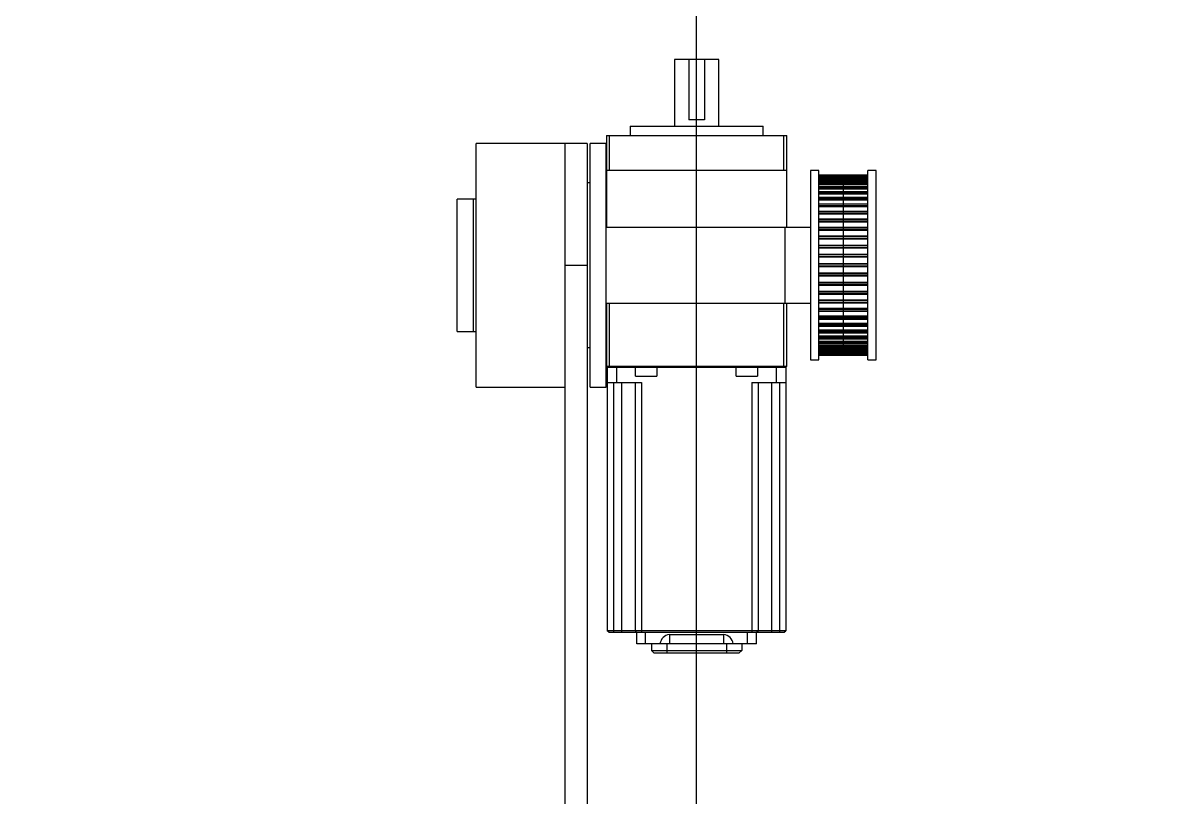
# Model space of a CAD drawing. Header units: millimetres. Extents: x 228 to 8791, y 273 to 5008.
# Drawn here: x 4285.1 to 4650.8, y 3345.9 to 3590.4 of the extents above; entities that cross this region are included whole.
import ezdxf

# ---------------------------------------------------------------- set-up
doc = ezdxf.new("R2010")
doc.units = ezdxf.units.MM
doc.linetypes.add('ACAD_ISO08W100', pattern=[36, 24, -3, 6, -3])

msp = doc.modelspace()

# ---------------------------------------------------------------- linework, layer by layer
msp.add_line((4497.797, 2915.323), (4497.797, 4165.323))
at = {"color": 7, "linetype": 'Continuous', "lineweight": 25}
for p, q in [((4490.797, 3578.848), (4490.797, 3557.848)), ((4504.797, 3578.848), (4490.797, 3578.848)), ((4495.297, 3578.848), (4495.297, 3559.848)), ((4500.297, 3578.848), (4500.297, 3559.848)), ((4504.797, 3557.848), (4504.797, 3578.848)), ((4500.297, 3559.848), (4495.297, 3559.848)), ((4469.297, 3554.848), (4469.297, 3525.848)), ((4469.297, 3554.848), (4526.297, 3554.848)), ((4470.297, 3543.848), (4470.297, 3554.848)), ((4476.797, 3557.848), (4476.797, 3554.848)), ((4476.797, 3557.848), (4518.797, 3557.848)), ((4518.797, 3554.848), (4518.797, 3557.848)), ((4525.297, 3554.848), (4525.297, 3543.848)), ((4526.297, 3525.848), (4526.297, 3554.848)), ((4463.197, 3552.348), (4428.197, 3552.348)), ((4428.197, 3475.348), (4428.197, 3552.348)), ((4456.197, 3552.348), (4456.197, 3045.598)), ((4463.197, 3552.348), (4463.197, 3045.598)), ((4469.247, 3552.348), (4464.197, 3552.348)), ((4464.197, 3475.348), (4464.197, 3552.348)), ((4469.247, 3475.348), (4469.247, 3552.348)), ((4469.297, 3543.848), (4526.297, 3543.848)), ((4536.397, 3543.784), (4533.797, 3543.784)), ((4533.797, 3543.784), (4533.797, 3483.911)), ((4536.397, 3483.911), (4536.397, 3543.784)), ((4554.497, 3543.784), (4551.897, 3543.784)), ((4551.897, 3483.911), (4551.897, 3543.784)), ((4554.497, 3483.911), (4554.497, 3543.784)), ((4464.197, 3539.848), (4463.197, 3539.848)), ((4551.897, 3542.284), (4536.397, 3542.284)), ((4551.897, 3542.283), (4536.397, 3542.283)), ((4551.897, 3542.18), (4536.397, 3542.18)), ((4551.897, 3542.159), (4536.397, 3542.159)), ((4551.897, 3542.158), (4536.397, 3542.158)), ((4551.897, 3542.095), (4536.397, 3542.095)), ((4551.897, 3541.983), (4536.397, 3541.983)), ((4551.897, 3541.726), (4536.397, 3541.726)), ((4551.897, 3541.724), (4536.397, 3541.724)), ((4551.897, 3541.598), (4536.397, 3541.598)), ((4551.897, 3541.478), (4536.397, 3541.478)), ((4551.897, 3541.146), (4536.397, 3541.146)), ((4551.897, 3540.989), (4536.397, 3540.989)), ((4551.897, 3540.985), (4536.397, 3540.985)), ((4551.897, 3540.797), (4536.397, 3540.797)), ((4551.897, 3540.669), (4536.397, 3540.669)), ((4551.897, 3540.347), (4536.397, 3540.347)), ((4551.897, 3539.956), (4536.397, 3539.956)), ((4551.897, 3539.948), (4536.397, 3539.948)), ((4544.147, 3542.284), (4544.147, 3485.411)), ((4551.897, 3539.701), (4536.397, 3539.701)), ((4551.897, 3539.567), (4536.397, 3539.567)), ((4551.897, 3539.259), (4536.397, 3539.259)), ((4551.897, 3538.638), (4536.397, 3538.638)), ((4551.897, 3538.625), (4536.397, 3538.625)), ((4551.897, 3538.321), (4536.397, 3538.321)), ((4551.897, 3538.183), (4536.397, 3538.183)), ((4551.897, 3537.892), (4536.397, 3537.892)), ((4551.897, 3537.049), (4536.397, 3537.049)), ((4551.897, 3537.03), (4536.397, 3537.03)), ((4551.897, 3536.674), (4536.397, 3536.674)), ((4551.897, 3536.533), (4536.397, 3536.533)), ((4551.897, 3536.261), (4536.397, 3536.261)), ((4427.197, 3534.73), (4422.197, 3534.73)), ((4422.197, 3492.965), (4422.197, 3534.73)), ((4428.197, 3534.73), (4427.197, 3534.73)), ((4427.197, 3534.73), (4427.197, 3492.965)), ((4551.897, 3535.207), (4536.397, 3535.207)), ((4551.897, 3535.182), (4536.397, 3535.182)), ((4551.897, 3534.776), (4536.397, 3534.776)), ((4551.897, 3534.634), (4536.397, 3534.634)), ((4551.897, 3534.385), (4536.397, 3534.385)), ((4551.897, 3533.132), (4536.397, 3533.132)), ((4551.897, 3533.1), (4536.397, 3533.1)), ((4551.897, 3532.649), (4536.397, 3532.649)), ((4551.897, 3532.507), (4536.397, 3532.507)), ((4551.897, 3532.284), (4536.397, 3532.284)), ((4551.897, 3530.847), (4536.397, 3530.847)), ((4551.897, 3530.807), (4536.397, 3530.807)), ((4551.897, 3530.316), (4536.397, 3530.316)), ((4551.897, 3530.176), (4536.397, 3530.176)), ((4551.897, 3529.981), (4536.397, 3529.981)), ((4469.247, 3525.848), (4533.797, 3525.848)), ((4525.797, 3501.848), (4525.797, 3525.848)), ((4551.897, 3528.377), (4536.397, 3528.377)), ((4551.897, 3528.328), (4536.397, 3528.328)), ((4551.897, 3527.802), (4536.397, 3527.802)), ((4551.897, 3527.666), (4536.397, 3527.666)), ((4551.897, 3527.501), (4536.397, 3527.501)), ((4551.897, 3525.749), (4536.397, 3525.749)), ((4551.897, 3525.69), (4536.397, 3525.69)), ((4551.897, 3525.136), (4536.397, 3525.136)), ((4551.897, 3525.004), (4536.397, 3525.004)), ((4551.897, 3524.872), (4536.397, 3524.872)), ((4551.897, 3522.991), (4536.397, 3522.991)), ((4551.897, 3522.923), (4536.397, 3522.923)), ((4551.897, 3522.346), (4536.397, 3522.346)), ((4551.897, 3522.22), (4536.397, 3522.22)), ((4551.897, 3522.122), (4536.397, 3522.122)), ((4551.897, 3520.135), (4536.397, 3520.135)), ((4551.897, 3520.057), (4536.397, 3520.057)), ((4551.897, 3519.463), (4536.397, 3519.463)), ((4551.897, 3519.345), (4536.397, 3519.345)), ((4551.897, 3519.281), (4536.397, 3519.281)), ((4551.897, 3517.21), (4536.397, 3517.21)), ((4551.897, 3517.122), (4536.397, 3517.122)), ((4551.897, 3516.518), (4536.397, 3516.518)), ((4551.897, 3516.409), (4536.397, 3516.409)), ((4551.897, 3516.381), (4536.397, 3516.381)), ((4551.897, 3514.25), (4536.397, 3514.25)), ((4456.197, 3513.848), (4463.197, 3513.848)), ((4551.897, 3514.151), (4536.397, 3514.151)), ((4551.897, 3513.544), (4536.397, 3513.544)), ((4536.397, 3513.445), (4551.897, 3513.445)), ((4551.897, 3511.315), (4536.397, 3511.315)), ((4551.897, 3511.286), (4536.397, 3511.286)), ((4551.897, 3511.177), (4536.397, 3511.177)), ((4551.897, 3510.574), (4536.397, 3510.574)), ((4536.397, 3510.485), (4551.897, 3510.485)), ((4551.897, 3508.415), (4536.397, 3508.415)), ((4551.897, 3508.351), (4536.397, 3508.351)), ((4551.897, 3508.233), (4536.397, 3508.233)), ((4551.897, 3507.639), (4536.397, 3507.639)), ((4536.397, 3507.561), (4551.897, 3507.561)), ((4551.897, 3505.574), (4536.397, 3505.574)), ((4551.897, 3505.475), (4536.397, 3505.475)), ((4551.897, 3505.35), (4536.397, 3505.35)), ((4551.897, 3504.772), (4536.397, 3504.772)), ((4536.397, 3504.704), (4551.897, 3504.704)), ((4469.247, 3501.848), (4533.797, 3501.848)), ((4469.297, 3501.848), (4469.297, 3481.848)), ((4470.297, 3481.848), (4470.297, 3501.848)), ((4525.297, 3501.848), (4525.297, 3481.848)), ((4526.297, 3481.848), (4526.297, 3501.848)), ((4551.897, 3502.824), (4536.397, 3502.824)), ((4551.897, 3502.691), (4536.397, 3502.691)), ((4551.897, 3502.56), (4536.397, 3502.56)), ((4551.897, 3502.005), (4536.397, 3502.005)), ((4536.397, 3501.947), (4551.897, 3501.947)), ((4551.897, 3500.194), (4536.397, 3500.194)), ((4551.897, 3500.03), (4536.397, 3500.03)), ((4551.897, 3499.893), (4536.397, 3499.893)), ((4551.897, 3499.368), (4536.397, 3499.368)), ((4536.397, 3499.318), (4551.897, 3499.318)), ((4551.897, 3497.714), (4536.397, 3497.714)), ((4551.897, 3497.52), (4536.397, 3497.52)), ((4551.897, 3497.38), (4536.397, 3497.38)), ((4551.897, 3496.889), (4536.397, 3496.889)), ((4536.397, 3496.848), (4551.897, 3496.848)), ((4422.197, 3492.965), (4427.197, 3492.965)), ((4427.197, 3492.965), (4428.197, 3492.965)), ((4551.897, 3495.411), (4536.397, 3495.411)), ((4551.897, 3495.189), (4536.397, 3495.189)), ((4551.897, 3495.047), (4536.397, 3495.047)), ((4551.897, 3494.596), (4536.397, 3494.596)), ((4536.397, 3494.563), (4551.897, 3494.563)), ((4551.897, 3493.31), (4536.397, 3493.31)), ((4551.897, 3493.062), (4536.397, 3493.062)), ((4551.897, 3492.92), (4536.397, 3492.92)), ((4551.897, 3492.514), (4536.397, 3492.514)), ((4536.397, 3492.489), (4551.897, 3492.489)), ((4551.897, 3491.434), (4536.397, 3491.434)), ((4551.897, 3491.163), (4536.397, 3491.163)), ((4551.897, 3491.022), (4536.397, 3491.022)), ((4551.897, 3490.665), (4536.397, 3490.665)), ((4536.397, 3490.647), (4551.897, 3490.647)), ((4551.897, 3489.804), (4536.397, 3489.804)), ((4551.897, 3489.512), (4536.397, 3489.512)), ((4551.897, 3489.374), (4536.397, 3489.374)), ((4551.897, 3489.071), (4536.397, 3489.071)), ((4536.397, 3489.058), (4551.897, 3489.058)), ((4463.197, 3487.848), (4464.197, 3487.848)), ((4551.897, 3488.437), (4536.397, 3488.437)), ((4551.897, 3488.128), (4536.397, 3488.128)), ((4551.897, 3487.995), (4536.397, 3487.995)), ((4551.897, 3487.748), (4536.397, 3487.748)), ((4536.397, 3487.74), (4551.897, 3487.74)), ((4551.897, 3487.348), (4536.397, 3487.348)), ((4551.897, 3487.026), (4536.397, 3487.026)), ((4551.897, 3486.899), (4536.397, 3486.899)), ((4551.897, 3486.711), (4536.397, 3486.711)), ((4536.397, 3486.706), (4551.897, 3486.706)), ((4551.897, 3486.55), (4536.397, 3486.55)), ((4551.897, 3486.218), (4536.397, 3486.218)), ((4551.897, 3486.097), (4536.397, 3486.097)), ((4551.897, 3485.971), (4536.397, 3485.971)), ((4536.397, 3485.969), (4551.897, 3485.969)), ((4551.897, 3485.712), (4536.397, 3485.712)), ((4551.897, 3485.601), (4536.397, 3485.601)), ((4536.397, 3485.537), (4551.897, 3485.537)), ((4551.897, 3485.537), (4536.397, 3485.537)), ((4551.897, 3485.515), (4536.397, 3485.515)), ((4551.897, 3485.413), (4536.397, 3485.413)), ((4536.397, 3485.411), (4551.897, 3485.411)), ((4526.297, 3481.848), (4469.297, 3481.848)), ((4469.847, 3481.848), (4469.597, 3481.598)), ((4469.597, 3481.598), (4525.997, 3481.598)), ((4469.597, 3481.598), (4469.597, 3398.348)), ((4472.597, 3476.848), (4472.597, 3481.848)), ((4478.272, 3481.848), (4478.522, 3481.598)), ((4478.522, 3478.848), (4478.522, 3481.598)), ((4485.522, 3481.848), (4485.272, 3481.598)), ((4485.272, 3481.598), (4485.272, 3478.848)), ((4510.072, 3481.848), (4510.322, 3481.598)), ((4510.322, 3478.848), (4510.322, 3481.598)), ((4517.322, 3481.848), (4517.072, 3481.598)), ((4517.072, 3481.598), (4517.072, 3478.848)), ((4522.997, 3476.848), (4522.997, 3481.848)), ((4525.747, 3481.848), (4525.997, 3481.598)), ((4525.997, 3481.598), (4525.997, 3398.348)), ((4533.797, 3483.911), (4536.397, 3483.911)), ((4551.897, 3483.911), (4554.497, 3483.911)), ((4478.522, 3478.848), (4485.272, 3478.848)), ((4510.322, 3478.848), (4517.072, 3478.848)), ((4428.197, 3475.348), (4456.197, 3475.348)), ((4464.197, 3475.348), (4469.247, 3475.348)), ((4469.597, 3476.848), (4480.347, 3476.848)), ((4471.597, 3476.848), (4471.597, 3397.848)), ((4474.097, 3476.848), (4474.097, 3397.848)), ((4478.347, 3476.848), (4478.347, 3398.348)), ((4480.347, 3476.848), (4480.347, 3397.848)), ((4515.247, 3476.848), (4525.997, 3476.848)), ((4515.247, 3476.848), (4515.247, 3397.848)), ((4517.247, 3476.848), (4517.247, 3398.348)), ((4521.497, 3476.848), (4521.497, 3397.848)), ((4523.997, 3476.848), (4523.997, 3397.848)), ((4525.997, 3398.348), (4469.597, 3398.348)), ((4470.097, 3397.848), (4469.597, 3398.348)), ((4470.097, 3397.848), (4525.497, 3397.848)), ((4478.847, 3397.848), (4478.347, 3398.348)), ((4478.897, 3394.248), (4478.897, 3397.848)), ((4481.697, 3394.248), (4481.697, 3397.848)), ((4513.897, 3394.248), (4513.897, 3397.848)), ((4516.697, 3394.248), (4516.697, 3397.848)), ((4516.747, 3397.848), (4517.247, 3398.348)), ((4525.497, 3397.848), (4525.997, 3398.348)), ((4516.697, 3394.248), (4478.897, 3394.248)), ((4483.547, 3394.248), (4483.547, 3392.131)), ((4488.347, 3394.248), (4488.347, 3391.248)), ((4489.197, 3397.131), (4489.197, 3394.248)), ((4489.197, 3397.131), (4506.397, 3397.131)), ((4506.397, 3394.248), (4506.397, 3397.131)), ((4507.247, 3394.248), (4507.247, 3391.248)), ((4512.047, 3394.248), (4512.047, 3392.131)), ((4483.547, 3392.131), (4512.047, 3392.131)), ((4483.547, 3392.131), (4484.43, 3391.248)), ((4511.165, 3391.248), (4484.43, 3391.248)), ((4512.047, 3392.131), (4511.165, 3391.248))]:
    msp.add_line(p, q, dxfattribs=at)
at = {"ltscale": 5}
msp.add_arc((4497.797, 2915.323), 1250, 280, 260, dxfattribs=at)
at = {"linetype": 'ACAD_ISO08W100', "ltscale": 5}
msp.add_arc((4497.797, 2915.323), 1200, 280, 260, dxfattribs=at)
at = {"color": 7, "linetype": 'Continuous', "lineweight": 25}
for centre, start, end in [((4489.632, 3393.697), 97.2194, 170.84807), ((4505.963, 3393.697), 9.15193, 82.7806)]:
    msp.add_arc(centre, 3.461, start, end, dxfattribs=at)

doc.saveas('drawing.dxf')
